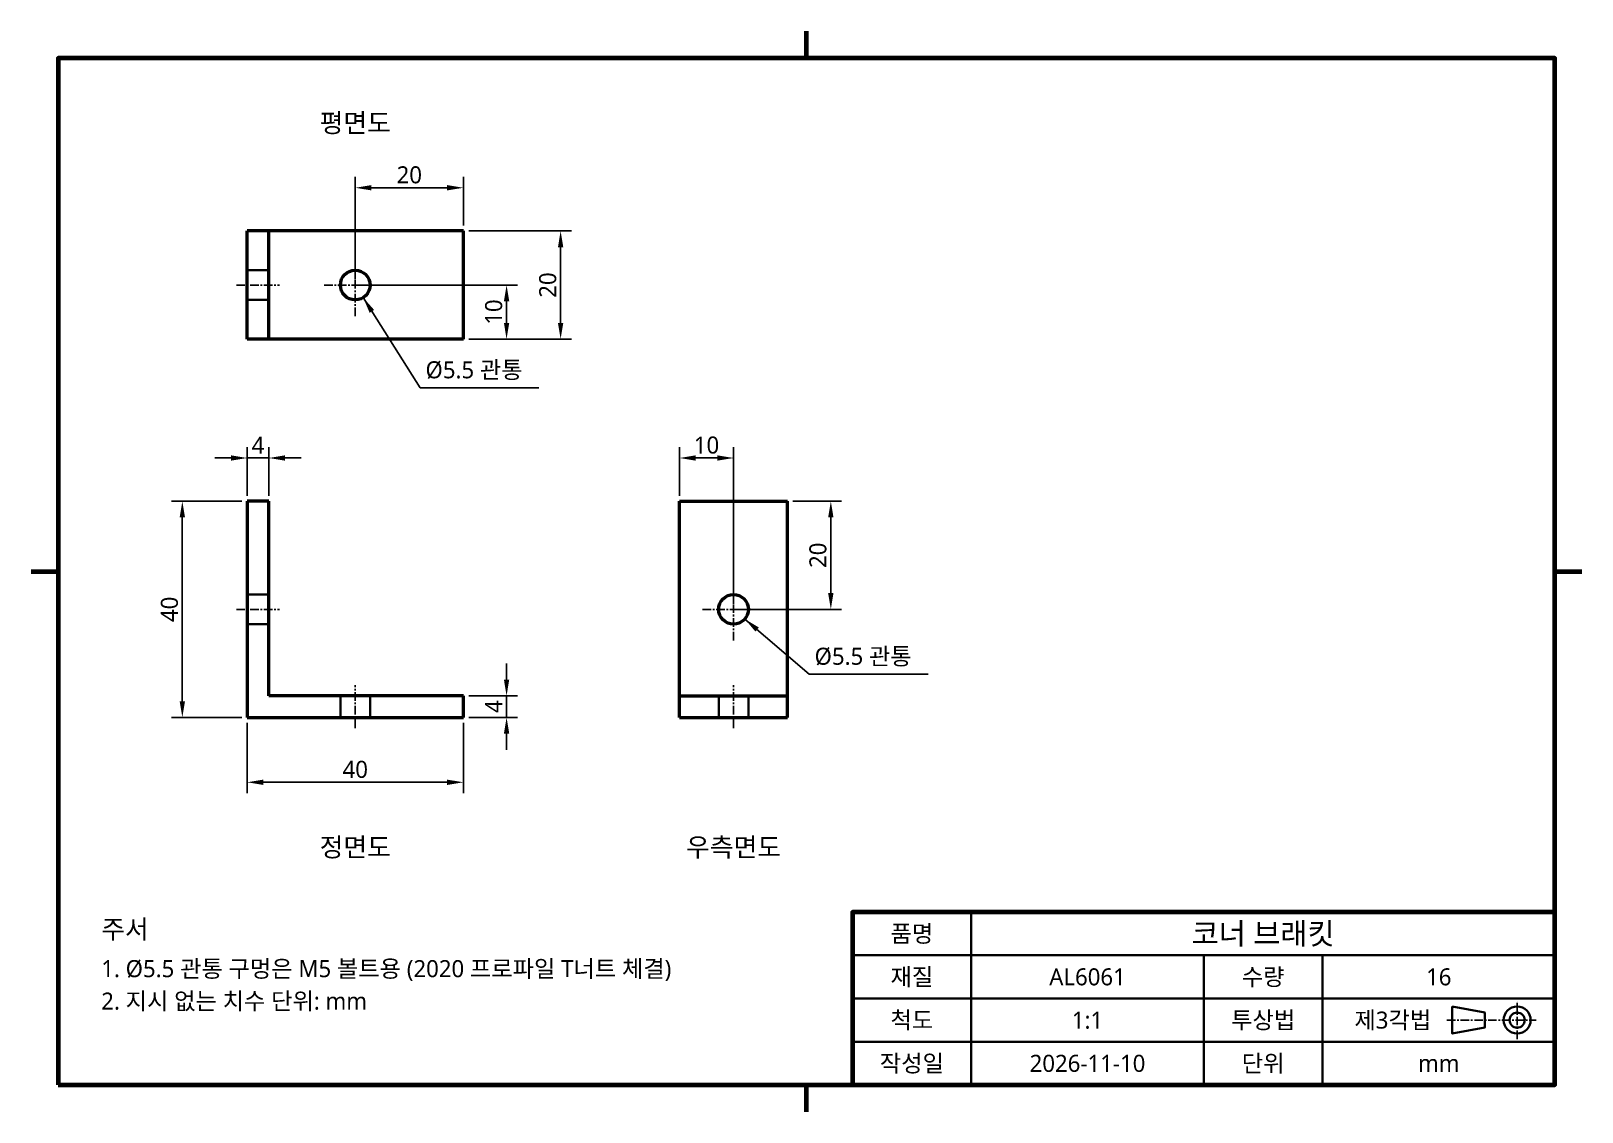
# Model space of a CAD drawing. Header units: millimetres. Extents: x 5 to 292, y 5 to 205.
import ezdxf
from ezdxf.enums import TextEntityAlignment as Align

# ---------------------------------------------------------------- set-up
doc = ezdxf.new("R2010")
doc.units = ezdxf.units.MM
doc.linetypes.add('CENTER2', pattern=[2.541, 1.587, -0.318, 0.318, -0.318])
for name, color, linetype, lineweight in [('문자', 7, 'CONTINUOUS', 25), ('숨은선', 3, 'Continuous', 35), ('외형선', 7, 'CONTINUOUS', 50), ('윤곽선', 7, 'CONTINUOUS', 70), ('중심선', 1, 'CENTER2', 25), ('치수', 4, 'CONTINUOUS', 25), ('표제란', 7, 'CONTINUOUS', 35)]:
    doc.layers.add(name, color=color, linetype=linetype, lineweight=lineweight)
doc.styles.add('KOR', font='malgun.ttf')
doc.dimstyles.new('KS', dxfattribs={"dimtxt": 3.15, "dimasz": 3, "dimexe": 2, "dimexo": 1, "dimgap": 0.8, "dimtad": 1, "dimdec": 1, "dimtxsty": 'KOR', "dimcen": 2.5, "dimclrd": 4, "dimclre": 4, "dimclrt": 4, "dimazin": 3, "dimtfac": 1, "dimtmove": 0, "dimatfit": 3})

msp = doc.modelspace()

# ---------------------------------------------------------------- linework, layer by layer
at = {"layer": '숨은선'}
for p, q in [((45, 160.75), (49, 160.75)), ((49, 155.25), (45, 155.25)), ((49, 100.75), (45, 100.75)), ((49, 95.25), (45, 95.25)), ((62.25, 82), (62.25, 78)), ((67.75, 78), (67.75, 82)), ((132.25, 82), (132.25, 78)), ((137.75, 82), (137.75, 78))]:
    msp.add_line(p, q, dxfattribs=at)
at = {"layer": '외형선'}
for p, q in [((45, 148), (45, 168)), ((49, 168), (45, 168)), ((85, 168), (49, 168)), ((49, 148), (49, 168)), ((85, 148), (85, 168)), ((49, 148), (45, 148)), ((85, 148), (49, 148)), ((45, 118), (45, 78)), ((49, 118), (45, 118)), ((49, 82), (49, 118)), ((125, 82), (125, 118)), ((125, 118), (145, 118)), ((145, 82), (145, 118)), ((85, 82), (49, 82)), ((85, 78), (85, 82)), ((125, 78), (125, 82)), ((125, 82), (145, 82)), ((145, 78), (145, 82)), ((45, 78), (85, 78)), ((125, 78), (145, 78))]:
    msp.add_line(p, q, dxfattribs=at)
for centre in [(65, 158), (135, 98)]:
    msp.add_circle(centre, 2.75, dxfattribs=at)
at = {"layer": '윤곽선'}
for p, q in [((148.5, 200), (148.5, 205)), ((5, 105), (10, 105)), ((287, 105), (292, 105)), ((148.5, 5), (148.5, 10))]:
    msp.add_line(p, q, dxfattribs=at)
for points in [[(10, 10), (287, 10), (287, 200), (10, 200)], [(157, 10), (287, 10), (287, 42), (157, 42)]]:
    msp.add_lwpolyline(points, close=True, dxfattribs=at)
at = {"layer": '중심선'}
for p, q in [((65, 152.25), (65, 163.75)), ((43, 158), (51, 158)), ((59.25, 158), (70.75, 158)), ((135, 92.25), (135, 103.75)), ((43, 98), (51, 98)), ((129.25, 98), (140.75, 98)), ((65, 76), (65, 84)), ((135, 76), (135, 84)), ((280, 18.5), (280, 25.5)), ((267, 22), (283.5, 22))]:
    msp.add_line(p, q, dxfattribs=at)
at = {"layer": '표제란'}
for p, q in [((179, 34), (179, 42)), ((157, 34), (287, 34)), ((179, 26), (179, 34)), ((222, 26), (222, 34)), ((244, 26), (244, 34)), ((157, 26), (287, 26)), ((179, 18), (179, 26)), ((222, 18), (222, 26)), ((244, 18), (244, 26)), ((157, 18), (287, 18)), ((179, 10), (179, 18)), ((222, 10), (222, 18)), ((244, 10), (244, 18))]:
    msp.add_line(p, q, dxfattribs=at)
msp.add_lwpolyline([(268, 24.5), (274, 23.4), (274, 20.6), (268, 19.5)], close=True, dxfattribs=at)
for radius in [2.5, 1.4]:
    msp.add_circle((280, 22), radius, dxfattribs=at)

# ---------------------------------------------------------------- texts
at = {"layer": '문자', "style": 'KOR'}
for s, height, p in [('평면도', 3.5, (65, 188)), ('정면도', 3.5, (65, 54)), ('우측면도', 3.5, (135, 54)), ('코너 브래킷', 4, (233, 38)), ('품명', 3.15, (168, 38)), ('재질', 3.15, (168, 30)), ('AL6061', 3.15, (200.5, 30)), ('수량', 3.15, (233, 30)), ('16', 3.15, (265.5, 30)), ('척도', 3.15, (168, 22)), ('1:1', 3.15, (200.5, 22)), ('투상법', 3.15, (233, 22)), ('제3각법', 3.15, (257, 22)), ('작성일', 3.15, (168, 14)), ('2026-11-10', 3.15, (200.5, 14)), ('단위', 3.15, (233, 14)), ('mm', 3.15, (265.5, 14))]:
    msp.add_text(s, height=height, dxfattribs=at).set_placement(p, align=Align.MIDDLE_CENTER)
for s, height, p in [('주서', 3.5, (18, 36)), ('1. %%c5.5 관통 구멍은 M5 볼트용 (2020 프로파일 T너트 체결)', 3.15, (18, 29)), ('2. 지시 없는 치수 단위: mm', 3.15, (18, 23))]:
    msp.add_text(s, height=height, dxfattribs=at).set_placement(p, align=Align.BOTTOM_LEFT)
at = {"layer": '치수', "style": 'KOR'}
for p in [(78, 139.8), (150, 86.8)]:
    msp.add_text('%%c5.5 관통', height=3.15, dxfattribs=at).set_placement(p, align=Align.BOTTOM_LEFT)

# ---------------------------------------------------------------- dimensions: what is measured, and where the dimension line sits
at = {"layer": '치수'}
for base, p1, p2 in [((65, 176), (65, 158), (85, 168)), ((45, 126), (45, 118), (49, 118)), ((125, 126), (125, 118), (135, 98)), ((45, 66), (45, 78), (85, 78))]:
    msp.add_linear_dim(base=base, p1=p1, p2=p2, dimstyle='KS', dxfattribs=at).render()
for base, p1, p2 in [((103, 148), (85, 148), (85, 168)), ((93, 148), (85, 148), (65, 158)), ((33, 78), (45, 78), (45, 118)), ((153, 98), (135, 98), (145, 118)), ((93, 78), (85, 78), (85, 82))]:
    msp.add_linear_dim(base=base, p1=p1, p2=p2, angle=90, dimstyle='KS', dxfattribs=at).render()

# ---------------------------------------------------------------- leaders
for points in [[(66.47, 155.67), (77, 139), (99, 139)], [(137.09, 96.21), (149, 86), (171, 86)]]:
    msp.add_leader(points, dimstyle='KS', dxfattribs=at)

doc.saveas('drawing.dxf')
